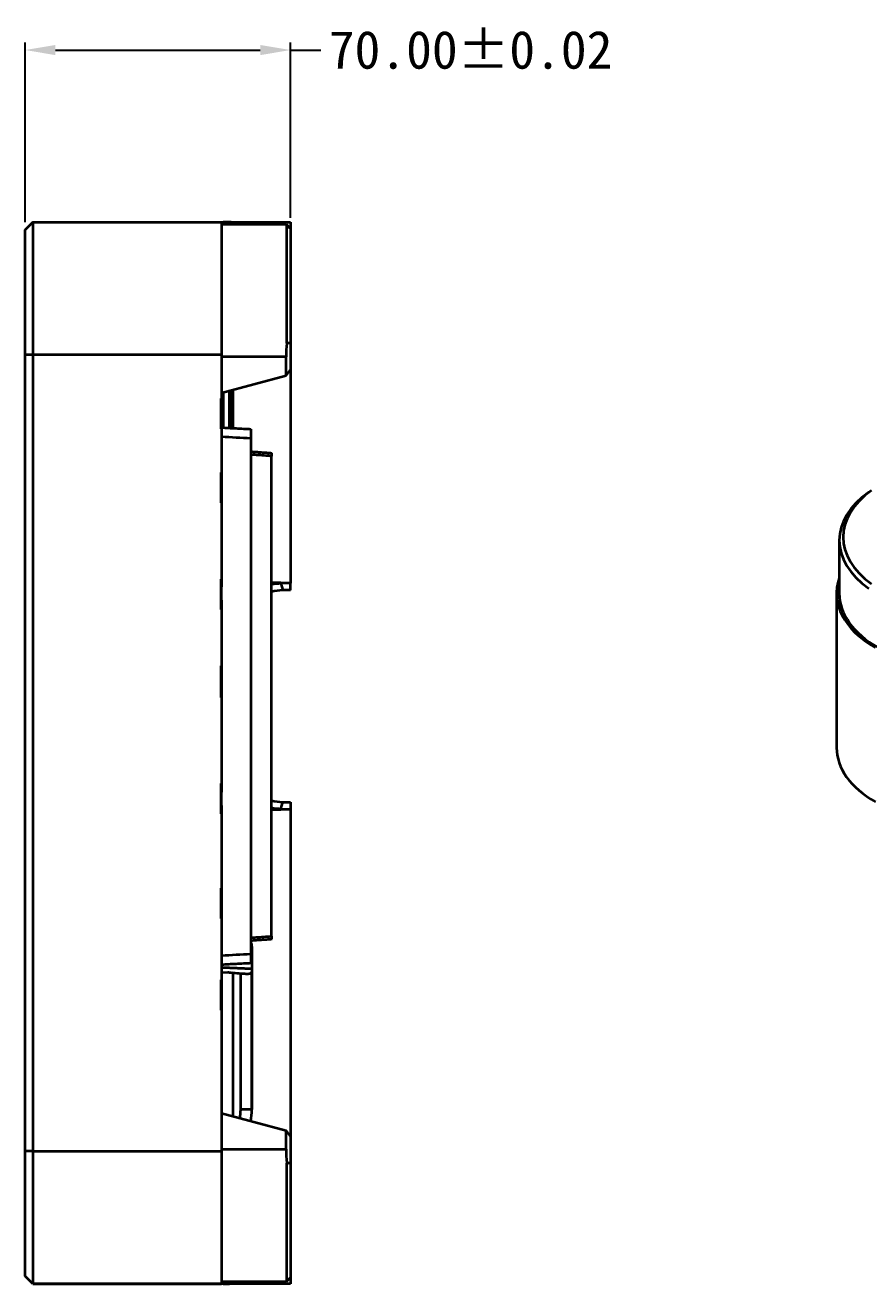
# Model space of a CAD drawing. Header units: millimetres. Extents: x 158 to 1533, y 732 to 1642.
# Drawn here: x 838.6 to 1061.2, y 1310.1 to 1642 of the extents above; entities that cross this region are included whole.
import ezdxf

# ---------------------------------------------------------------- set-up
doc = ezdxf.new("R2010")
doc.units = ezdxf.units.MM
doc.layers.add('1', color=7, linetype='Continuous', true_color=0xffffff)
doc.layers.add('dim', color=82, linetype='Continuous', lineweight=9)
doc.dimstyles.get("Standard").update_dxf_attribs({"dimscale": 4, "dimtxt": 0.18, "dimasz": 0.18, "dimexe": 0.18, "dimexo": 0.0625, "dimgap": 0.09, "dimtad": 0, "dimtih": 1, "dimtoh": 1, "dimzin": 0, "dimdsep": 46, "dimtxsty": 'Standard', "dimcen": 0.09, "dimadec": 0, "dimazin": 0, "dimtfac": 1, "dimtofl": 0, "dimtmove": 0, "dimatfit": 3, "dimfxl": 0, "dimtolj": 1, "dimtzin": 0, "dimarcsym": 0})

# ---------------------------------------------------------------- blocks, each defined once
blk = doc.blocks.new('*D5')
at = {"layer": 'Defpoints', "color": 0, "lineweight": 18, "transparency": 16777216}
for p in [(908.64, 1635.49), (838.64, 1588.07), (908.64, 1589.22)]:
    blk.add_point(p, dxfattribs=at)
at = {"layer": 'dim', "color": 0, "lineweight": -2, "transparency": 16777216}
for p, q in [((838.64, 1590.07), (838.64, 1637.49)), ((908.64, 1591.22), (908.64, 1637.49)), ((846.64, 1635.49), (900.64, 1635.49)), ((908.64, 1635.49), (916.64, 1635.49))]:
    blk.add_line(p, q, dxfattribs=at)
at = {"layer": 'dim', "color": 0, "lineweight": 18, "transparency": 16777216}
for points in [[(846.64, 1636.82), (846.64, 1634.15), (838.64, 1635.49)], [(900.64, 1636.82), (900.64, 1634.15), (908.64, 1635.49)]]:
    blk.add_solid(points, dxfattribs=at)
at = {"layer": 'dim', "color": 0, "lineweight": 18, "transparency": 16777216, "insert": (956.14, 1635.49), "char_height": 10, "attachment_point": 5}
blk.add_mtext('\\A1;70.00\\M+5A1C00.02', dxfattribs=at)

msp = doc.modelspace()

# ---------------------------------------------------------------- linework, layer by layer
at = {"layer": '1', "color": 7, "linetype": 'Continuous', "lineweight": 35}
for p, q in [((840.645, 1590.07), (838.645, 1588.07)), ((838.645, 1588.07), (840.645, 1590.07)), ((838.645, 1555.07), (838.645, 1588.07)), ((840.645, 1590.07), (890.454, 1590.07)), ((840.645, 1590.07), (890.454, 1590.07)), ((840.645, 1590.07), (840.645, 1555.07)), ((890.454, 1590.07), (890.913, 1590.07)), ((890.454, 1590.07), (890.454, 1555.07)), ((890.454, 1589.57), (907.454, 1589.57)), ((890.454, 1589.57), (907.454, 1589.57)), ((892.509, 1590.07), (890.913, 1590.07)), ((890.913, 1590.07), (890.913, 1589.569)), ((892.967, 1590.07), (892.509, 1590.07)), ((892.509, 1589.569), (892.509, 1590.07)), ((892.967, 1590.07), (893.403, 1590.07)), ((892.967, 1590.07), (892.967, 1589.569)), ((892.967, 1590.07), (892.967, 1589.569)), ((893.403, 1590.07), (908.645, 1590.07)), ((893.403, 1590.07), (893.403, 1589.568)), ((907.454, 1589.57), (907.645, 1589.379)), ((907.645, 1558.217), (907.645, 1589.379)), ((908.645, 1590.07), (908.645, 1588.378)), ((908.645, 1588.379), (908.645, 1558.164)), ((908.645, 1558.164), (908.645, 1551.141)), ((838.645, 1345.07), (838.645, 1555.07)), ((840.645, 1555.07), (838.645, 1555.07)), ((890.454, 1555.07), (840.645, 1555.07)), ((840.645, 1555.07), (840.645, 1345.07)), ((890.454, 1555.07), (890.454, 1543.564)), ((907.454, 1554.57), (890.454, 1554.57)), ((907.454, 1549.625), (907.454, 1554.57)), ((907.488, 1549.634), (908.645, 1551.141)), ((908.645, 1551.14), (908.645, 1494.923)), ((890.454, 1545.07), (907.454, 1549.625)), ((907.488, 1549.634), (907.454, 1549.625)), ((890.913, 1545.193), (890.913, 1535.899)), ((892.509, 1535.815), (892.509, 1545.621)), ((892.967, 1545.744), (892.967, 1535.792)), ((892.967, 1545.743), (892.967, 1535.791)), ((893.403, 1545.859), (893.403, 1535.768)), ((890.254, 1543.564), (890.254, 1535.564)), ((890.454, 1543.564), (890.254, 1543.564)), ((890.454, 1543.564), (890.454, 1540.13)), ((890.454, 1540.13), (890.454, 1535.564)), ((890.254, 1535.564), (890.454, 1535.564)), ((890.454, 1535.564), (890.454, 1524.055)), ((898.193, 1533.029), (898.193, 1397.11)), ((903.62, 1401.751), (903.62, 1528.388)), ((890.254, 1524.055), (890.254, 1516.055)), ((890.454, 1524.055), (890.254, 1524.055)), ((890.454, 1524.055), (890.454, 1517.803)), ((890.454, 1517.803), (890.454, 1516.055)), ((890.254, 1516.055), (890.454, 1516.055)), ((890.454, 1516.055), (890.454, 1495.901)), ((1053.378, 1506.187), (1053.378, 1492.151)), ((890.254, 1495.901), (890.254, 1487.901)), ((890.454, 1495.901), (890.254, 1495.901)), ((890.454, 1495.901), (890.454, 1493.874)), ((903.62, 1495.1), (908.645, 1494.923)), ((906.112, 1494.793), (906.594, 1492.994)), ((908.645, 1494.923), (908.645, 1494.902)), ((908.645, 1493.07), (908.645, 1494.902)), ((890.454, 1490.409), (890.454, 1493.874)), ((1052.671, 1492.151), (1052.671, 1451.481)), ((890.254, 1487.901), (890.454, 1487.901)), ((890.454, 1490.409), (890.454, 1489.873)), ((890.454, 1487.901), (890.454, 1473.108)), ((890.254, 1473.108), (890.254, 1464.742)), ((890.454, 1473.108), (890.254, 1473.108)), ((890.454, 1473.108), (890.454, 1469.07)), ((890.254, 1469.07), (890.454, 1469.07)), ((890.254, 1464.742), (890.454, 1464.742)), ((890.454, 1464.742), (890.454, 1442.016)), ((890.254, 1442.016), (890.254, 1434.016)), ((890.454, 1442.016), (890.254, 1442.016)), ((890.454, 1440.266), (890.454, 1439.73)), ((890.454, 1436.265), (890.454, 1439.73)), ((890.454, 1436.265), (890.454, 1434.016)), ((908.645, 1435.216), (903.62, 1435.039)), ((906.112, 1435.346), (906.594, 1437.145)), ((908.645, 1437.07), (908.645, 1435.237)), ((908.645, 1435.216), (908.645, 1435.237)), ((908.645, 1435.216), (908.645, 1349)), ((890.254, 1434.016), (890.454, 1434.016)), ((890.454, 1434.016), (890.454, 1414.43)), ((890.254, 1414.43), (890.254, 1406.43)), ((890.454, 1414.43), (890.254, 1414.43)), ((890.454, 1414.43), (890.454, 1412.336)), ((890.454, 1412.336), (890.454, 1406.43)), ((890.254, 1406.43), (890.454, 1406.43)), ((890.454, 1406.43), (890.454, 1390.211)), ((898.454, 1399.053), (898.454, 1393.204)), ((890.454, 1392.204), (892.102, 1392.291)), ((893.419, 1392.115), (893.419, 1354.275)), ((895.49, 1356.008), (895.49, 1391.954)), ((898.454, 1392.491), (898.454, 1356.008)), ((898.454, 1356.008), (898.454, 1392.487)), ((890.254, 1390.211), (890.254, 1382.211)), ((890.454, 1390.211), (890.254, 1390.211)), ((890.454, 1390.211), (890.454, 1390.01)), ((890.454, 1390.009), (890.454, 1382.211)), ((890.254, 1382.211), (890.454, 1382.211)), ((890.454, 1382.211), (890.454, 1345.07)), ((890.454, 1355.07), (907.454, 1350.514)), ((898.454, 1356.008), (895.49, 1356.008)), ((907.454, 1350.514), (907.488, 1350.505)), ((907.454, 1345.57), (907.454, 1350.514)), ((908.645, 1348.998), (907.488, 1350.505)), ((908.645, 1348.998), (908.645, 1341.975)), ((838.645, 1312.07), (838.645, 1345.07)), ((840.645, 1345.07), (838.645, 1345.07)), ((840.645, 1345.07), (840.645, 1310.07)), ((840.645, 1345.07), (890.454, 1345.07)), ((890.454, 1345.57), (907.454, 1345.57)), ((890.454, 1345.07), (890.454, 1310.07)), ((907.645, 1310.76), (907.645, 1341.922)), ((908.645, 1341.975), (908.645, 1311.76)), ((840.645, 1310.07), (838.645, 1312.07)), ((840.645, 1310.07), (838.645, 1312.07)), ((908.645, 1311.761), (908.645, 1310.07)), ((840.645, 1310.07), (890.454, 1310.07)), ((890.454, 1310.07), (840.645, 1310.07)), ((907.454, 1310.57), (890.454, 1310.57)), ((890.913, 1310.07), (890.454, 1310.07)), ((890.913, 1310.57), (890.913, 1310.07)), ((890.913, 1310.07), (892.509, 1310.07)), ((892.509, 1310.07), (892.509, 1310.57)), ((892.967, 1310.07), (892.509, 1310.07)), ((892.967, 1310.57), (892.967, 1310.07)), ((892.967, 1310.57), (892.967, 1310.07)), ((893.403, 1310.07), (892.967, 1310.07)), ((893.403, 1310.57), (893.403, 1310.07)), ((908.645, 1310.07), (893.403, 1310.07)), ((907.645, 1310.76), (907.454, 1310.57))]:
    msp.add_line(p, q, dxfattribs=at)
for centre, radius, start, end in [((908.645, 1465.07), 28, 94.19947, 100.33957), ((908.645, 1465.07), 28, 259.66043, 265.80053), ((884.49, 1356.008), 11, 348.32181, 0), ((883.454, 1356.008), 15, 348.46006, 0)]:
    msp.add_arc(centre, radius, start, end, dxfattribs=at)
for centre, major_axis, ratio, start_param, end_param in [((942.454, 1554.57), (0, 35), 1, 1.4664026, 1.5707963), ((893.641, 1538.391), (23.037, 1.985), 0.0874881, 1.7020115, 1.7107826), ((893.64, 1516.614), (23.037, 1.352), 0.0600776, 1.7060175, 1.714789), ((1088.378, 1506.187), (35, 0), 0.5773503, 2.4605883, 3.8225971), ((1088.378, 1507.003), (-34, 0), 0.5773503, 5.6037064, 6.9626642), ((908.69, 1464.404), (2.042, -30.43), 0.9997609, 3.0760272, 3.2416144), ((1087.671, 1492.151), (-35, 0), 0.5773503, 6.0818534, 7.0685835), ((893.641, 1493.27), (23.039, 0.685), 0.0305823, 1.7086465, 1.7174173), ((908.645, 1465.07), (0, 28), 1, 0, 0.0732945), ((1088.378, 1492.151), (35, 0), 0.5773503, 3.1415927, 3.9269908), ((1087.671, 1451.481), (-35, 0), 0.5773503, 0, 0.7853982), ((893.639, 1436.869), (23.033, -0.685), 0.030575, 4.5658018, 4.5745749), ((908.69, 1465.735), (2.042, 30.43), 0.9997609, 3.0415759, 3.2071581), ((908.645, 1465.07), (0, 28), 1, 3.0682981, 3.1415927), ((893.64, 1413.525), (23.036, -1.352), 0.0600771, 4.5683976, 4.5771692), ((893.642, 1391.749), (23.042, -1.985), 0.0875049, 4.5723761, 4.5811456), ((942.454, 1345.57), (35, 0), 1, 3.1415927, 3.2459864)]:
    msp.add_ellipse(centre, major_axis=major_axis, ratio=ratio, start_param=start_param, end_param=end_param, dxfattribs=at)
for points, degree in [([(907.645, 1589.379), (907.978, 1589.046), (908.312, 1588.712), (908.645, 1588.379)], 3), ([(908.645, 1558.164), (908.312, 1558.182), (907.978, 1558.199), (907.645, 1558.217)], 3), ([(898.193, 1533.029), (895.613, 1533.167), (893.034, 1533.305), (890.454, 1533.443)], 3), ([(903.688, 1529.116), (898.158, 1529.503)], 1), ([(890.254, 1489.912), (890.321, 1489.899), (890.388, 1489.886), (890.454, 1489.873)], 3), ([(890.454, 1489.873), (890.454, 1489.217), (890.454, 1488.559), (890.454, 1487.901)], 3), ([(890.454, 1442.016), (890.454, 1441.432), (890.454, 1440.848), (890.454, 1440.266)], 3), ([(890.254, 1440.228), (890.321, 1440.24), (890.388, 1440.253), (890.454, 1440.266)], 3), ([(898.158, 1400.636), (903.688, 1401.023)], 1), ([(897.95, 1399.851), (898.454, 1399.825)], 1), ([(890.454, 1396.696), (893.034, 1396.834), (895.613, 1396.972), (898.193, 1397.11)], 3), ([(890.454, 1393.553), (898.454, 1393.204)], 1), ([(893.419, 1392.115), (894.109, 1392.055), (894.799, 1392.001), (895.49, 1391.954)], 3), ([(907.645, 1341.922), (907.978, 1341.94), (908.312, 1341.957), (908.645, 1341.975)], 3), ([(908.645, 1311.76), (908.312, 1311.427), (907.978, 1311.093), (907.645, 1310.76)], 3)]:
    msp.add_open_spline(points, degree=degree, dxfattribs=at)
for points, knots in [([(890.454, 1535.922), (891.726, 1535.855), (892.997, 1535.789), (895.576, 1535.654), (896.885, 1535.585), (898.193, 1535.516)], [0, 0, 0, 0, 0.4927913, 0.4927913, 1, 1, 1, 1]), ([(898.193, 1535.516), (898.193, 1535.516), (898.193, 1535.502), (898.193, 1535.447), (898.193, 1535.406), (898.193, 1535.296), (898.193, 1535.227), (898.193, 1535.062), (898.193, 1534.967), (898.193, 1534.753), (898.193, 1534.634), (898.193, 1534.437), (898.193, 1534.335), (898.193, 1534.225), (898.193, 1534.15), (898.193, 1534.112), (898.193, 1533.919), (898.193, 1533.589), (898.193, 1533.222), (898.193, 1533.029)], [0, 0, 0, 0, 0.125, 0.125, 0.25, 0.25, 0.375, 0.375, 0.5, 0.5, 0.625, 0.625, 0.6875, 0.71875, 0.71875, 0.75, 0.75, 0.875, 1, 1, 1, 1]), ([(903.62, 1528.388), (903.147, 1528.421), (902.675, 1528.455), (900.866, 1528.582), (899.529, 1528.677), (898.193, 1528.771)], [0, 0, 0, 0, 0.2611346, 0.2611346, 1, 1, 1, 1]), ([(903.62, 1529.121), (903.62, 1529.121), (903.62, 1529.114), (903.62, 1529.095), (903.62, 1529.09), (903.62, 1529.078), (903.62, 1529.071), (903.62, 1529.049), (903.62, 1529.032), (903.62, 1528.972), (903.62, 1528.921), (903.62, 1528.845), (903.62, 1528.829), (903.62, 1528.796), (903.62, 1528.779), (903.62, 1528.726), (903.62, 1528.689), (903.62, 1528.571), (903.62, 1528.484), (903.62, 1528.388)], [0, 0, 0, 0, 0.1700223, 0.1700223, 0.2218959, 0.2218959, 0.2737695, 0.2737695, 0.3775167, 0.3775167, 0.5850111, 0.5850111, 0.6368847, 0.6368847, 0.6887583, 0.6887583, 0.7925056, 0.7925056, 1, 1, 1, 1]), ([(890.454, 1469.07), (890.454, 1467.737), (890.454, 1466.403), (890.454, 1464.96), (890.454, 1464.851), (890.454, 1464.742)], [0, 0, 0, 0, 0.9243211, 0.9243211, 1, 1, 1, 1]), ([(898.193, 1401.368), (898.665, 1401.401), (899.138, 1401.435), (900.947, 1401.562), (902.283, 1401.657), (903.62, 1401.751)], [0, 0, 0, 0, 0.2611346, 0.2611346, 1, 1, 1, 1]), ([(903.62, 1401.751), (903.62, 1401.703), (903.62, 1401.657), (903.62, 1401.591), (903.62, 1401.57), (903.62, 1401.528), (903.62, 1401.507), (903.62, 1401.408), (903.62, 1401.339), (903.62, 1401.248), (903.62, 1401.22), (903.62, 1401.169), (903.62, 1401.146), (903.62, 1401.087), (903.62, 1401.058), (903.62, 1401.035), (903.62, 1401.031), (903.62, 1401.025), (903.62, 1401.023), (903.62, 1401.019), (903.62, 1401.018), (903.62, 1401.018)], [0, 0, 0, 0, 0.1043412, 0.1043412, 0.1565119, 0.1565119, 0.2086825, 0.2086825, 0.417365, 0.417365, 0.5217062, 0.5217062, 0.6260475, 0.6260475, 0.83473, 0.83473, 0.8869006, 0.8869006, 0.9390712, 0.9390712, 1, 1, 1, 1]), ([(898.454, 1399.052), (898.454, 1399.302), (898.454, 1399.497), (898.454, 1399.758), (898.454, 1399.825), (898.454, 1399.825)], [0, 0, 0, 0, 0.5, 0.5, 1, 1, 1, 1]), ([(898.193, 1394.623), (896.885, 1394.554), (895.576, 1394.485), (892.997, 1394.35), (891.726, 1394.284), (890.454, 1394.217)], [0, 0, 0, 0, 0.5072087, 0.5072087, 1, 1, 1, 1]), ([(898.193, 1397.11), (898.193, 1396.917), (898.193, 1396.734), (898.193, 1396.388), (898.193, 1396.224), (898.193, 1395.918), (898.193, 1395.775), (898.193, 1395.509), (898.193, 1395.389), (898.193, 1395.174), (898.193, 1395.08), (898.193, 1394.957), (898.193, 1394.9), (898.193, 1394.851), (898.193, 1394.819), (898.193, 1394.804), (898.193, 1394.734), (898.193, 1394.651), (898.193, 1394.623), (898.193, 1394.623)], [0, 0, 0, 0, 0.125, 0.125, 0.25, 0.25, 0.375, 0.375, 0.5, 0.5, 0.625, 0.625, 0.6875, 0.71875, 0.71875, 0.75, 0.75, 0.875, 1, 1, 1, 1]), ([(892.102, 1392.291), (892.201, 1392.27), (892.303, 1392.252), (892.513, 1392.218), (892.62, 1392.202), (892.84, 1392.174), (892.952, 1392.161), (893.182, 1392.136), (893.299, 1392.125), (893.419, 1392.115)], [0, 0, 0, 0, 0.25, 0.25, 0.5, 0.5, 0.75, 0.75, 1, 1, 1, 1]), ([(895.49, 1391.954), (895.598, 1391.947), (895.81, 1391.932), (896.116, 1391.911), (896.313, 1391.899), (896.506, 1391.887), (896.601, 1391.882), (896.786, 1391.873), (896.876, 1391.87), (897.048, 1391.865), (897.131, 1391.864), (897.291, 1391.864), (897.445, 1391.867), (897.586, 1391.877), (897.686, 1391.888), (897.719, 1391.892), (897.782, 1391.901), (897.812, 1391.906), (897.9, 1391.922), (898.009, 1391.948), (898.101, 1391.983), (898.165, 1392.014), (898.195, 1392.03), (898.222, 1392.047), (898.24, 1392.059), (898.249, 1392.065), (898.325, 1392.123), (898.374, 1392.183), (898.439, 1392.322), (898.454, 1392.402), (898.454, 1392.491)], [0, 0, 0, 0, 0.0625, 0.125, 0.1875, 0.1875, 0.25, 0.25, 0.3125, 0.3125, 0.375, 0.375, 0.4375, 0.5, 0.5, 0.53125, 0.53125, 0.5625, 0.5625, 0.625, 0.6875, 0.6875, 0.71875, 0.734375, 0.734375, 0.75, 0.75, 0.875, 0.875, 1, 1, 1, 1]), ([(898.454, 1393.204), (898.454, 1393.052), (898.454, 1392.911), (898.454, 1392.677), (898.454, 1392.58), (898.454, 1392.491)], [0, 0, 0, 0, 0.5527989, 0.5527989, 1, 1, 1, 1])]:
    msp.add_open_spline(points, degree=3, knots=knots, dxfattribs=at)

# ---------------------------------------------------------------- dimensions: what is measured, and where the dimension line sits
at = {"layer": 'dim', "lineweight": 18}
dim = msp.add_linear_dim(base=(908.645, 1635.486), p1=(838.645, 1588.07), p2=(908.645, 1589.224), dimstyle='Standard', override={"dimtxt": 2.5, "dimasz": 2, "dimexe": 0.49975, "dimexo": 0.49975, "dimgap": 0.49975, "dimtol": 1, "dimlim": 0, "dimtp": 0.02, "dimtm": 0.02, "dimtfac": 1, "dimtdec": 2, "dimtolj": 1}, dxfattribs=at)
dim.commit()
dim.dimension.update_dxf_attribs({"geometry": '*D5', "text_midpoint": (956.144, 1635.486)})

doc.saveas('drawing.dxf')
